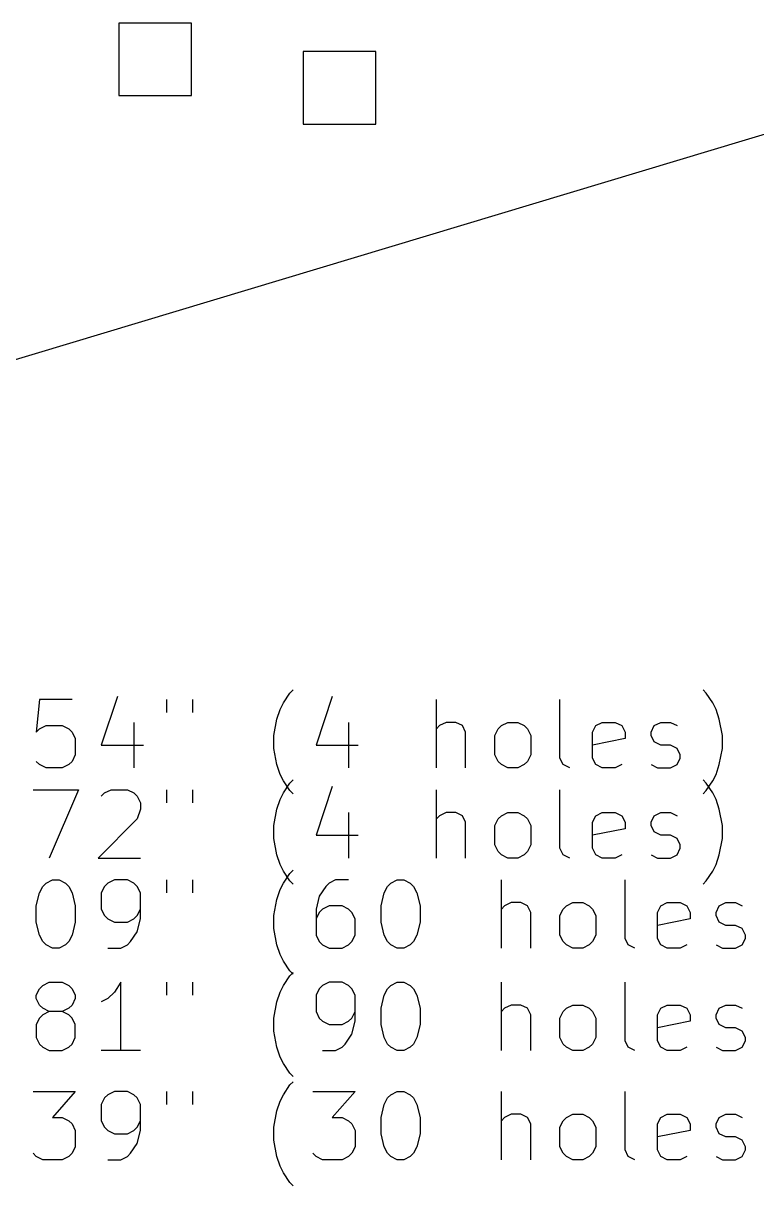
# Model space of a CAD drawing. Extents: x 80 to 226, y -166 to -35.
# Drawn here: x 109.87 to 131.34, y -166.26 to -132.21 of the extents above; entities that cross this region are included whole.
import ezdxf

# ---------------------------------------------------------------- set-up
doc = ezdxf.new("R2010")
doc.units = 0
doc.layers.add('BLACK', color=7, linetype='CONTINUOUS')

msp = doc.modelspace()

# ---------------------------------------------------------------- linework, layer by layer
at = {"layer": 'BLACK', "linetype": 'CONTINUOUS'}
for p, q in [((114.788671, -132.207351), (112.667331, -132.207351)), ((112.667331, -132.207351), (112.667331, -134.328691)), ((114.788671, -134.328691), (114.788671, -132.207351)), ((120.187702, -133.038292), (118.066362, -133.038292)), ((118.066362, -133.038292), (118.066362, -135.159632)), ((120.187702, -135.159632), (120.187702, -133.038292)), ((138.251328, -133.4495), (94.62, -146.5795)), ((112.667331, -134.328691), (114.788671, -134.328691)), ((118.066362, -135.159632), (120.187702, -135.159632)), ((117.484985, -152.117972), (117.675461, -151.832257)), ((117.675461, -151.832257), (117.7707, -151.737019)), ((129.865939, -151.832257), (129.770701, -151.737019)), ((130.056415, -152.117972), (129.865939, -151.832257)), ((110.342127, -152.022734), (110.246889, -152.975115)), ((111.294508, -152.022734), (110.342127, -152.022734)), ((112.627841, -151.927496), (112.151651, -153.356067)), ((114.056413, -152.022734), (114.056413, -152.403686)), ((114.818318, -152.022734), (114.818318, -152.403686)), ((117.389747, -152.308448), (117.484985, -152.117972)), ((118.913556, -151.927496), (118.437366, -153.356067)), ((121.961176, -154.022734), (121.961176, -152.022734)), ((125.580224, -153.737019), (125.580224, -152.022734)), ((130.151653, -152.308448), (130.056415, -152.117972)), ((117.294509, -152.594162), (117.389747, -152.308448)), ((130.246891, -152.594162), (130.151653, -152.308448)), ((110.246889, -152.975115), (110.342127, -152.879876)), ((110.342127, -152.879876), (110.532603, -152.784638)), ((110.532603, -152.784638), (111.008794, -152.784638)), ((111.008794, -152.784638), (111.19927, -152.879876)), ((111.19927, -152.879876), (111.294508, -152.975115)), ((113.104032, -152.6894), (113.104032, -154.022734)), ((117.199271, -153.070353), (117.294509, -152.594162)), ((119.389747, -152.6894), (119.389747, -154.022734)), ((122.056414, -152.784638), (121.961176, -152.879876)), ((122.24689, -152.6894), (122.056414, -152.784638)), ((122.532605, -152.6894), (122.24689, -152.6894)), ((122.723081, -152.784638), (122.532605, -152.6894)), ((122.818319, -152.975115), (122.723081, -152.784638)), ((123.675462, -153.070353), (123.7707, -152.879876)), ((123.7707, -152.879876), (123.865938, -152.784638)), ((123.865938, -152.784638), (124.056414, -152.6894)), ((124.056414, -152.6894), (124.342129, -152.6894)), ((124.342129, -152.6894), (124.532605, -152.784638)), ((124.532605, -152.784638), (124.627843, -152.879876)), ((124.627843, -152.879876), (124.723081, -153.070353)), ((126.532605, -152.975115), (126.627843, -152.784638)), ((126.627843, -152.784638), (126.818319, -152.6894)), ((126.818319, -152.6894), (127.199272, -152.6894)), ((127.199272, -152.6894), (127.389748, -152.784638)), ((127.389748, -152.784638), (127.484986, -152.975115)), ((128.246891, -152.975115), (128.342129, -152.784638)), ((128.342129, -152.784638), (128.532605, -152.6894)), ((128.532605, -152.6894), (128.818319, -152.6894)), ((128.818319, -152.6894), (129.008796, -152.784638)), ((130.342129, -153.070353), (130.246891, -152.594162)), ((111.294508, -152.975115), (111.389746, -153.165591)), ((111.389746, -153.165591), (111.389746, -153.641781)), ((117.199271, -153.451305), (117.199271, -153.070353)), ((122.818319, -154.022734), (122.818319, -152.975115)), ((123.675462, -153.641781), (123.675462, -153.070353)), ((124.723081, -153.070353), (124.723081, -153.641781)), ((126.532605, -153.737019), (126.532605, -152.975115)), ((127.484986, -153.165591), (126.532605, -153.356067)), ((127.484986, -152.975115), (127.484986, -153.165591)), ((128.246891, -153.070353), (128.246891, -152.975115)), ((128.342129, -153.260829), (128.246891, -153.070353)), ((130.342129, -153.451305), (130.342129, -153.070353)), ((112.151651, -153.356067), (113.389746, -153.356067)), ((117.294509, -153.927496), (117.199271, -153.451305)), ((118.437366, -153.356067), (119.675461, -153.356067)), ((128.532605, -153.356067), (128.342129, -153.260829)), ((128.818319, -153.356067), (128.532605, -153.356067)), ((129.008796, -153.451305), (128.818319, -153.356067)), ((129.104034, -153.641781), (129.008796, -153.451305)), ((130.246891, -153.927496), (130.342129, -153.451305)), ((110.342127, -153.927496), (110.246889, -153.832257)), ((110.532603, -154.022734), (110.342127, -153.927496)), ((111.19927, -153.927496), (111.008794, -154.022734)), ((111.294508, -153.832257), (111.19927, -153.927496)), ((111.389746, -153.641781), (111.294508, -153.832257)), ((117.389747, -154.21321), (117.294509, -153.927496)), ((123.7707, -153.832257), (123.675462, -153.641781)), ((123.865938, -153.927496), (123.7707, -153.832257)), ((124.056414, -154.022734), (123.865938, -153.927496)), ((124.532605, -153.927496), (124.342129, -154.022734)), ((124.627843, -153.832257), (124.532605, -153.927496)), ((124.723081, -153.641781), (124.627843, -153.832257)), ((125.675462, -153.927496), (125.580224, -153.737019)), ((125.865938, -154.022734), (125.675462, -153.927496)), ((126.627843, -153.927496), (126.532605, -153.737019)), ((126.818319, -154.022734), (126.627843, -153.927496)), ((127.389748, -153.927496), (127.199272, -154.022734)), ((128.246891, -153.927496), (128.437367, -154.022734)), ((128.818319, -154.022734), (129.008796, -153.927496)), ((129.008796, -153.927496), (129.104034, -153.737019)), ((129.104034, -153.737019), (129.104034, -153.641781)), ((130.151653, -154.21321), (130.246891, -153.927496)), ((111.008794, -154.022734), (110.532603, -154.022734)), ((117.484985, -154.403686), (117.389747, -154.21321)), ((124.342129, -154.022734), (124.056414, -154.022734)), ((127.199272, -154.022734), (126.818319, -154.022734)), ((128.437367, -154.022734), (128.818319, -154.022734)), ((130.056415, -154.403686), (130.151653, -154.21321)), ((117.675461, -154.6894), (117.484985, -154.403686)), ((117.484985, -154.757972), (117.675461, -154.472257)), ((117.675461, -154.472257), (117.7707, -154.377019)), ((118.913556, -154.567496), (118.437366, -155.996067)), ((129.865939, -154.472257), (129.770701, -154.377019)), ((129.865939, -154.6894), (130.056415, -154.403686)), ((130.056415, -154.757972), (129.865939, -154.472257)), ((110.151651, -154.662734), (111.484984, -154.662734)), ((111.484984, -154.662734), (110.627841, -156.662734)), ((112.151651, -154.85321), (112.246889, -154.757972)), ((112.246889, -154.757972), (112.437365, -154.662734)), ((112.437365, -154.662734), (112.913556, -154.662734)), ((112.913556, -154.662734), (113.104032, -154.757972)), ((113.104032, -154.757972), (113.19927, -154.85321)), ((113.19927, -154.85321), (113.294508, -155.043686)), ((114.056413, -154.662734), (114.056413, -155.043686)), ((114.818318, -154.662734), (114.818318, -155.043686)), ((117.294509, -155.234162), (117.389747, -154.948448)), ((117.389747, -154.948448), (117.484985, -154.757972)), ((117.7707, -154.784638), (117.675461, -154.6894)), ((121.961176, -156.662734), (121.961176, -154.662734)), ((125.580224, -156.377019), (125.580224, -154.662734)), ((129.770701, -154.784638), (129.865939, -154.6894)), ((130.151653, -154.948448), (130.056415, -154.757972)), ((130.246891, -155.234162), (130.151653, -154.948448)), ((113.294508, -155.234162), (113.19927, -155.519876)), ((113.294508, -155.043686), (113.294508, -155.234162)), ((117.199271, -155.710353), (117.294509, -155.234162)), ((130.342129, -155.710353), (130.246891, -155.234162)), ((113.19927, -155.519876), (112.056413, -156.662734)), ((119.389747, -155.3294), (119.389747, -156.662734)), ((122.056414, -155.424638), (121.961176, -155.519876)), ((122.24689, -155.3294), (122.056414, -155.424638)), ((122.532605, -155.3294), (122.24689, -155.3294)), ((122.723081, -155.424638), (122.532605, -155.3294)), ((122.818319, -155.615115), (122.723081, -155.424638)), ((122.818319, -156.662734), (122.818319, -155.615115)), ((123.675462, -155.710353), (123.7707, -155.519876)), ((123.7707, -155.519876), (123.865938, -155.424638)), ((123.865938, -155.424638), (124.056414, -155.3294)), ((124.056414, -155.3294), (124.342129, -155.3294)), ((124.342129, -155.3294), (124.532605, -155.424638)), ((124.532605, -155.424638), (124.627843, -155.519876)), ((124.627843, -155.519876), (124.723081, -155.710353)), ((126.532605, -155.615115), (126.627843, -155.424638)), ((126.532605, -156.377019), (126.532605, -155.615115)), ((126.627843, -155.424638), (126.818319, -155.3294)), ((126.818319, -155.3294), (127.199272, -155.3294)), ((127.199272, -155.3294), (127.389748, -155.424638)), ((127.389748, -155.424638), (127.484986, -155.615115)), ((127.484986, -155.615115), (127.484986, -155.805591)), ((128.246891, -155.615115), (128.342129, -155.424638)), ((128.246891, -155.710353), (128.246891, -155.615115)), ((128.342129, -155.424638), (128.532605, -155.3294)), ((128.532605, -155.3294), (128.818319, -155.3294)), ((128.818319, -155.3294), (129.008796, -155.424638)), ((117.199271, -156.091305), (117.199271, -155.710353)), ((123.675462, -156.281781), (123.675462, -155.710353)), ((124.723081, -155.710353), (124.723081, -156.281781)), ((127.484986, -155.805591), (126.532605, -155.996067)), ((128.342129, -155.900829), (128.246891, -155.710353)), ((128.532605, -155.996067), (128.342129, -155.900829)), ((130.342129, -156.091305), (130.342129, -155.710353)), ((117.294509, -156.567496), (117.199271, -156.091305)), ((118.437366, -155.996067), (119.675461, -155.996067)), ((123.7707, -156.472257), (123.675462, -156.281781)), ((124.723081, -156.281781), (124.627843, -156.472257)), ((128.818319, -155.996067), (128.532605, -155.996067)), ((129.008796, -156.091305), (128.818319, -155.996067)), ((129.104034, -156.281781), (129.008796, -156.091305)), ((129.104034, -156.377019), (129.104034, -156.281781)), ((130.246891, -156.567496), (130.342129, -156.091305)), ((112.056413, -156.662734), (113.294508, -156.662734)), ((117.389747, -156.85321), (117.294509, -156.567496)), ((123.865938, -156.567496), (123.7707, -156.472257)), ((124.056414, -156.662734), (123.865938, -156.567496)), ((124.342129, -156.662734), (124.056414, -156.662734)), ((124.532605, -156.567496), (124.342129, -156.662734)), ((124.627843, -156.472257), (124.532605, -156.567496)), ((125.675462, -156.567496), (125.580224, -156.377019)), ((125.865938, -156.662734), (125.675462, -156.567496)), ((126.627843, -156.567496), (126.532605, -156.377019)), ((126.818319, -156.662734), (126.627843, -156.567496)), ((127.199272, -156.662734), (126.818319, -156.662734)), ((127.389748, -156.567496), (127.199272, -156.662734)), ((128.246891, -156.567496), (128.437367, -156.662734)), ((128.437367, -156.662734), (128.818319, -156.662734)), ((128.818319, -156.662734), (129.008796, -156.567496)), ((129.008796, -156.567496), (129.104034, -156.377019)), ((130.151653, -156.85321), (130.246891, -156.567496)), ((117.484985, -157.043686), (117.389747, -156.85321)), ((130.056415, -157.043686), (130.151653, -156.85321)), ((110.532603, -157.397972), (110.723079, -157.302734)), ((110.723079, -157.302734), (110.913556, -157.302734)), ((110.913556, -157.302734), (111.104032, -157.397972)), ((112.532603, -157.302734), (112.342127, -157.397972)), ((112.913556, -157.302734), (112.532603, -157.302734)), ((113.104032, -157.397972), (112.913556, -157.302734)), ((114.056413, -157.302734), (114.056413, -157.683686)), ((114.818318, -157.302734), (114.818318, -157.683686)), ((117.675461, -157.3294), (117.484985, -157.043686)), ((117.484985, -157.397972), (117.675461, -157.112257)), ((117.675461, -157.112257), (117.7707, -157.017019)), ((117.7707, -157.424638), (117.675461, -157.3294)), ((119.008794, -157.302734), (118.818318, -157.397972)), ((119.389747, -157.302734), (119.008794, -157.302734)), ((120.627842, -157.397972), (120.818318, -157.302734)), ((120.818318, -157.302734), (121.008795, -157.302734)), ((121.008795, -157.302734), (121.199271, -157.397972)), ((123.865938, -159.302734), (123.865938, -157.302734)), ((127.484986, -159.017019), (127.484986, -157.302734)), ((129.770701, -157.424638), (129.865939, -157.3294)), ((129.865939, -157.3294), (130.056415, -157.043686)), ((110.246889, -158.064638), (110.342127, -157.683686)), ((110.342127, -157.683686), (110.437365, -157.49321)), ((110.437365, -157.49321), (110.532603, -157.397972)), ((111.104032, -157.397972), (111.19927, -157.49321)), ((111.19927, -157.49321), (111.294508, -157.683686)), ((111.294508, -157.683686), (111.389746, -158.064638)), ((112.246889, -157.49321), (112.151651, -157.683686)), ((112.151651, -157.683686), (112.151651, -158.159876)), ((112.342127, -157.397972), (112.246889, -157.49321)), ((113.19927, -157.49321), (113.104032, -157.397972)), ((113.294508, -157.683686), (113.19927, -157.49321)), ((113.294508, -158.445591), (113.294508, -157.683686)), ((117.294509, -157.874162), (117.389747, -157.588448)), ((117.389747, -157.588448), (117.484985, -157.397972)), ((118.72308, -157.49321), (118.532604, -157.778924)), ((118.818318, -157.397972), (118.72308, -157.49321)), ((120.342128, -158.064638), (120.437366, -157.683686)), ((120.437366, -157.683686), (120.532604, -157.49321)), ((120.532604, -157.49321), (120.627842, -157.397972)), ((121.199271, -157.397972), (121.294509, -157.49321)), ((121.294509, -157.49321), (121.389747, -157.683686)), ((121.389747, -157.683686), (121.484985, -158.064638)), ((117.199271, -158.350353), (117.294509, -157.874162)), ((118.532604, -157.778924), (118.437366, -158.159876)), ((124.151652, -157.9694), (123.961176, -158.064638)), ((124.437367, -157.9694), (124.151652, -157.9694)), ((124.627843, -158.064638), (124.437367, -157.9694)), ((125.7707, -158.064638), (125.961176, -157.9694)), ((125.961176, -157.9694), (126.246891, -157.9694)), ((126.246891, -157.9694), (126.437367, -158.064638)), ((128.532605, -158.064638), (128.723081, -157.9694)), ((128.723081, -157.9694), (129.104034, -157.9694)), ((129.104034, -157.9694), (129.29451, -158.064638)), ((130.246891, -158.064638), (130.437367, -157.9694)), ((130.437367, -157.9694), (130.723081, -157.9694)), ((130.723081, -157.9694), (130.913558, -158.064638)), ((110.246889, -158.540829), (110.246889, -158.064638)), ((111.389746, -158.064638), (111.389746, -158.540829)), ((112.151651, -158.159876), (112.246889, -158.350353)), ((112.246889, -158.350353), (112.342127, -158.445591)), ((113.104032, -158.445591), (113.19927, -158.350353)), ((113.19927, -158.350353), (113.294508, -158.159876)), ((117.199271, -158.731305), (117.199271, -158.350353)), ((118.437366, -158.159876), (118.437366, -158.921781)), ((118.532604, -158.255115), (118.437366, -158.445591)), ((118.627842, -158.159876), (118.532604, -158.255115)), ((118.818318, -158.064638), (118.627842, -158.159876)), ((119.199271, -158.064638), (118.818318, -158.064638)), ((119.389747, -158.159876), (119.199271, -158.064638)), ((119.484985, -158.255115), (119.389747, -158.159876)), ((119.580223, -158.445591), (119.484985, -158.255115)), ((120.342128, -158.540829), (120.342128, -158.064638)), ((121.484985, -158.064638), (121.484985, -158.540829)), ((123.961176, -158.064638), (123.865938, -158.159876)), ((124.723081, -158.255115), (124.627843, -158.064638)), ((124.723081, -159.302734), (124.723081, -158.255115)), ((125.580224, -158.350353), (125.675462, -158.159876)), ((125.580224, -158.921781), (125.580224, -158.350353)), ((125.675462, -158.159876), (125.7707, -158.064638)), ((126.437367, -158.064638), (126.532605, -158.159876)), ((126.532605, -158.159876), (126.627843, -158.350353)), ((126.627843, -158.350353), (126.627843, -158.921781)), ((128.437367, -158.255115), (128.532605, -158.064638)), ((128.437367, -159.017019), (128.437367, -158.255115)), ((129.29451, -158.064638), (129.389748, -158.255115)), ((129.389748, -158.255115), (129.389748, -158.445591)), ((130.151653, -158.255115), (130.246891, -158.064638)), ((130.151653, -158.350353), (130.151653, -158.255115)), ((130.246891, -158.540829), (130.151653, -158.350353)), ((110.342127, -158.921781), (110.246889, -158.540829)), ((111.389746, -158.540829), (111.294508, -158.921781)), ((112.342127, -158.445591), (112.532603, -158.540829)), ((112.532603, -158.540829), (112.913556, -158.540829)), ((112.913556, -158.540829), (113.104032, -158.445591)), ((113.19927, -158.826543), (113.294508, -158.445591)), ((119.580223, -158.921781), (119.580223, -158.445591)), ((120.437366, -158.921781), (120.342128, -158.540829)), ((121.484985, -158.540829), (121.389747, -158.921781)), ((129.389748, -158.445591), (128.437367, -158.636067)), ((130.437367, -158.636067), (130.246891, -158.540829)), ((130.723081, -158.636067), (130.437367, -158.636067)), ((130.913558, -158.731305), (130.723081, -158.636067)), ((110.437365, -159.112257), (110.342127, -158.921781)), ((111.294508, -158.921781), (111.19927, -159.112257)), ((113.008794, -159.112257), (113.19927, -158.826543)), ((117.294509, -159.207496), (117.199271, -158.731305)), ((118.437366, -158.921781), (118.532604, -159.112257)), ((119.484985, -159.112257), (119.580223, -158.921781)), ((120.532604, -159.112257), (120.437366, -158.921781)), ((121.389747, -158.921781), (121.294509, -159.112257)), ((125.675462, -159.112257), (125.580224, -158.921781)), ((126.627843, -158.921781), (126.532605, -159.112257)), ((127.580224, -159.207496), (127.484986, -159.017019)), ((128.532605, -159.207496), (128.437367, -159.017019)), ((131.008796, -158.921781), (130.913558, -158.731305)), ((130.913558, -159.207496), (131.008796, -159.017019)), ((131.008796, -159.017019), (131.008796, -158.921781)), ((110.532603, -159.207496), (110.437365, -159.112257)), ((110.723079, -159.302734), (110.532603, -159.207496)), ((110.913556, -159.302734), (110.723079, -159.302734)), ((111.104032, -159.207496), (110.913556, -159.302734)), ((111.19927, -159.112257), (111.104032, -159.207496)), ((112.342127, -159.302734), (112.723079, -159.302734)), ((112.723079, -159.302734), (112.913556, -159.207496)), ((112.913556, -159.207496), (113.008794, -159.112257)), ((117.389747, -159.49321), (117.294509, -159.207496)), ((118.532604, -159.112257), (118.627842, -159.207496)), ((118.627842, -159.207496), (118.818318, -159.302734)), ((118.818318, -159.302734), (119.199271, -159.302734)), ((119.199271, -159.302734), (119.389747, -159.207496)), ((119.389747, -159.207496), (119.484985, -159.112257)), ((120.627842, -159.207496), (120.532604, -159.112257)), ((120.818318, -159.302734), (120.627842, -159.207496)), ((121.008795, -159.302734), (120.818318, -159.302734)), ((121.199271, -159.207496), (121.008795, -159.302734)), ((121.294509, -159.112257), (121.199271, -159.207496)), ((125.7707, -159.207496), (125.675462, -159.112257)), ((125.961176, -159.302734), (125.7707, -159.207496)), ((126.246891, -159.302734), (125.961176, -159.302734)), ((126.437367, -159.207496), (126.246891, -159.302734)), ((126.532605, -159.112257), (126.437367, -159.207496)), ((127.7707, -159.302734), (127.580224, -159.207496)), ((128.723081, -159.302734), (128.532605, -159.207496)), ((129.104034, -159.302734), (128.723081, -159.302734)), ((129.29451, -159.207496), (129.104034, -159.302734)), ((130.151653, -159.207496), (130.342129, -159.302734)), ((130.342129, -159.302734), (130.723081, -159.302734)), ((130.723081, -159.302734), (130.913558, -159.207496)), ((117.484985, -159.683686), (117.389747, -159.49321)), ((117.675461, -159.9694), (117.484985, -159.683686)), ((117.7707, -160.064638), (117.675461, -159.9694)), ((117.675461, -160.112257), (117.7707, -160.017019)), ((110.342127, -160.49321), (110.437365, -160.397972)), ((110.437365, -160.397972), (110.627841, -160.302734)), ((110.627841, -160.302734), (111.008794, -160.302734)), ((111.008794, -160.302734), (111.19927, -160.397972)), ((111.19927, -160.397972), (111.294508, -160.49321)), ((112.723079, -160.302734), (112.532603, -160.588448)), ((112.723079, -162.302734), (112.723079, -160.302734)), ((114.056413, -160.302734), (114.056413, -160.683686)), ((114.818318, -160.302734), (114.818318, -160.683686)), ((117.389747, -160.588448), (117.484985, -160.397972)), ((117.484985, -160.397972), (117.675461, -160.112257)), ((118.627842, -160.397972), (118.532604, -160.49321)), ((118.818318, -160.302734), (118.627842, -160.397972)), ((119.199271, -160.302734), (118.818318, -160.302734)), ((119.389747, -160.397972), (119.199271, -160.302734)), ((119.484985, -160.49321), (119.389747, -160.397972)), ((120.532604, -160.49321), (120.627842, -160.397972)), ((120.627842, -160.397972), (120.818318, -160.302734)), ((120.818318, -160.302734), (121.008795, -160.302734)), ((121.008795, -160.302734), (121.199271, -160.397972)), ((121.199271, -160.397972), (121.294509, -160.49321)), ((123.865938, -162.302734), (123.865938, -160.302734)), ((127.484986, -162.017019), (127.484986, -160.302734)), ((110.246889, -160.683686), (110.342127, -160.49321)), ((110.246889, -160.778924), (110.246889, -160.683686)), ((111.294508, -160.49321), (111.389746, -160.683686)), ((111.389746, -160.683686), (111.389746, -160.778924)), ((112.532603, -160.588448), (112.342127, -160.778924)), ((117.294509, -160.874162), (117.389747, -160.588448)), ((118.532604, -160.49321), (118.437366, -160.683686)), ((118.437366, -160.683686), (118.437366, -161.159876)), ((119.580223, -160.683686), (119.484985, -160.49321)), ((119.580223, -161.445591), (119.580223, -160.683686)), ((120.342128, -161.064638), (120.437366, -160.683686)), ((120.437366, -160.683686), (120.532604, -160.49321)), ((121.294509, -160.49321), (121.389747, -160.683686)), ((121.389747, -160.683686), (121.484985, -161.064638)), ((110.342127, -160.9694), (110.246889, -160.778924)), ((110.437365, -161.064638), (110.342127, -160.9694)), ((110.627841, -161.159876), (110.437365, -161.064638)), ((111.19927, -161.064638), (111.008794, -161.159876)), ((111.294508, -160.9694), (111.19927, -161.064638)), ((111.389746, -160.778924), (111.294508, -160.9694)), ((112.342127, -160.778924), (112.151651, -160.874162)), ((117.199271, -161.350353), (117.294509, -160.874162)), ((120.342128, -161.540829), (120.342128, -161.064638)), ((121.484985, -161.064638), (121.484985, -161.540829)), ((123.961176, -161.064638), (123.865938, -161.159876)), ((124.151652, -160.9694), (123.961176, -161.064638)), ((124.437367, -160.9694), (124.151652, -160.9694)), ((124.627843, -161.064638), (124.437367, -160.9694)), ((124.723081, -161.255115), (124.627843, -161.064638)), ((125.675462, -161.159876), (125.7707, -161.064638)), ((125.7707, -161.064638), (125.961176, -160.9694)), ((125.961176, -160.9694), (126.246891, -160.9694)), ((126.246891, -160.9694), (126.437367, -161.064638)), ((126.437367, -161.064638), (126.532605, -161.159876)), ((128.437367, -161.255115), (128.532605, -161.064638)), ((128.532605, -161.064638), (128.723081, -160.9694)), ((128.723081, -160.9694), (129.104034, -160.9694)), ((129.104034, -160.9694), (129.29451, -161.064638)), ((129.29451, -161.064638), (129.389748, -161.255115)), ((130.151653, -161.255115), (130.246891, -161.064638)), ((130.246891, -161.064638), (130.437367, -160.9694)), ((130.437367, -160.9694), (130.723081, -160.9694)), ((130.723081, -160.9694), (130.913558, -161.064638)), ((110.342127, -161.350353), (110.246889, -161.540829)), ((110.437365, -161.255115), (110.342127, -161.350353)), ((110.627841, -161.159876), (110.437365, -161.255115)), ((111.008794, -161.159876), (110.627841, -161.159876)), ((111.19927, -161.255115), (111.008794, -161.159876)), ((111.294508, -161.350353), (111.19927, -161.255115)), ((111.389746, -161.540829), (111.294508, -161.350353)), ((117.199271, -161.731305), (117.199271, -161.350353)), ((118.437366, -161.159876), (118.532604, -161.350353)), ((118.532604, -161.350353), (118.627842, -161.445591)), ((119.389747, -161.445591), (119.484985, -161.350353)), ((119.484985, -161.350353), (119.580223, -161.159876)), ((124.723081, -162.302734), (124.723081, -161.255115)), ((125.580224, -161.350353), (125.675462, -161.159876)), ((125.580224, -161.921781), (125.580224, -161.350353)), ((126.532605, -161.159876), (126.627843, -161.350353)), ((126.627843, -161.350353), (126.627843, -161.921781)), ((128.437367, -162.017019), (128.437367, -161.255115)), ((129.389748, -161.255115), (129.389748, -161.445591)), ((130.151653, -161.350353), (130.151653, -161.255115)), ((130.246891, -161.540829), (130.151653, -161.350353)), ((110.246889, -161.540829), (110.246889, -161.921781)), ((111.389746, -161.921781), (111.389746, -161.540829)), ((117.294509, -162.207496), (117.199271, -161.731305)), ((118.627842, -161.445591), (118.818318, -161.540829)), ((118.818318, -161.540829), (119.199271, -161.540829)), ((119.199271, -161.540829), (119.389747, -161.445591)), ((119.484985, -161.826543), (119.580223, -161.445591)), ((120.437366, -161.921781), (120.342128, -161.540829)), ((121.484985, -161.540829), (121.389747, -161.921781)), ((129.389748, -161.445591), (128.437367, -161.636067)), ((130.437367, -161.636067), (130.246891, -161.540829)), ((130.723081, -161.636067), (130.437367, -161.636067)), ((130.913558, -161.731305), (130.723081, -161.636067)), ((131.008796, -161.921781), (130.913558, -161.731305)), ((110.246889, -161.921781), (110.342127, -162.112257)), ((110.342127, -162.112257), (110.437365, -162.207496)), ((111.19927, -162.207496), (111.294508, -162.112257)), ((111.294508, -162.112257), (111.389746, -161.921781)), ((119.199271, -162.207496), (119.294509, -162.112257)), ((119.294509, -162.112257), (119.484985, -161.826543)), ((120.532604, -162.112257), (120.437366, -161.921781)), ((120.627842, -162.207496), (120.532604, -162.112257)), ((121.294509, -162.112257), (121.199271, -162.207496)), ((121.389747, -161.921781), (121.294509, -162.112257)), ((125.675462, -162.112257), (125.580224, -161.921781)), ((125.7707, -162.207496), (125.675462, -162.112257)), ((126.532605, -162.112257), (126.437367, -162.207496)), ((126.627843, -161.921781), (126.532605, -162.112257)), ((127.580224, -162.207496), (127.484986, -162.017019)), ((128.532605, -162.207496), (128.437367, -162.017019)), ((130.913558, -162.207496), (131.008796, -162.017019)), ((131.008796, -162.017019), (131.008796, -161.921781)), ((110.437365, -162.207496), (110.627841, -162.302734)), ((110.627841, -162.302734), (111.008794, -162.302734)), ((111.008794, -162.302734), (111.19927, -162.207496)), ((113.294508, -162.302734), (112.151651, -162.302734)), ((117.389747, -162.49321), (117.294509, -162.207496)), ((118.627842, -162.302734), (119.008794, -162.302734)), ((119.008794, -162.302734), (119.199271, -162.207496)), ((120.818318, -162.302734), (120.627842, -162.207496)), ((121.008795, -162.302734), (120.818318, -162.302734)), ((121.199271, -162.207496), (121.008795, -162.302734)), ((125.961176, -162.302734), (125.7707, -162.207496)), ((126.246891, -162.302734), (125.961176, -162.302734)), ((126.437367, -162.207496), (126.246891, -162.302734)), ((127.7707, -162.302734), (127.580224, -162.207496)), ((128.723081, -162.302734), (128.532605, -162.207496)), ((129.104034, -162.302734), (128.723081, -162.302734)), ((129.29451, -162.207496), (129.104034, -162.302734)), ((130.151653, -162.207496), (130.342129, -162.302734)), ((130.342129, -162.302734), (130.723081, -162.302734)), ((130.723081, -162.302734), (130.913558, -162.207496)), ((117.484985, -162.683686), (117.389747, -162.49321)), ((117.675461, -162.9694), (117.484985, -162.683686)), ((117.7707, -163.064638), (117.675461, -162.9694)), ((117.484985, -163.597972), (117.675461, -163.312257)), ((117.675461, -163.312257), (117.7707, -163.217019)), ((110.151651, -163.502734), (111.389746, -163.502734)), ((111.389746, -163.502734), (110.723079, -164.264638)), ((112.246889, -163.69321), (112.151651, -163.883686)), ((112.342127, -163.597972), (112.246889, -163.69321)), ((112.532603, -163.502734), (112.342127, -163.597972)), ((112.913556, -163.502734), (112.532603, -163.502734)), ((113.104032, -163.597972), (112.913556, -163.502734)), ((113.19927, -163.69321), (113.104032, -163.597972)), ((113.294508, -163.883686), (113.19927, -163.69321)), ((114.056413, -163.502734), (114.056413, -163.883686)), ((114.818318, -163.502734), (114.818318, -163.883686)), ((117.294509, -164.074162), (117.389747, -163.788448)), ((117.389747, -163.788448), (117.484985, -163.597972)), ((118.342128, -163.502734), (119.580223, -163.502734)), ((119.580223, -163.502734), (118.913556, -164.264638)), ((120.437366, -163.883686), (120.532604, -163.69321)), ((120.532604, -163.69321), (120.627842, -163.597972)), ((120.627842, -163.597972), (120.818318, -163.502734)), ((120.818318, -163.502734), (121.008795, -163.502734)), ((121.008795, -163.502734), (121.199271, -163.597972)), ((121.199271, -163.597972), (121.294509, -163.69321)), ((121.294509, -163.69321), (121.389747, -163.883686)), ((123.865938, -165.502734), (123.865938, -163.502734)), ((127.484986, -165.217019), (127.484986, -163.502734)), ((112.151651, -163.883686), (112.151651, -164.359876)), ((113.294508, -164.645591), (113.294508, -163.883686)), ((117.199271, -164.550353), (117.294509, -164.074162)), ((120.342128, -164.264638), (120.437366, -163.883686)), ((121.389747, -163.883686), (121.484985, -164.264638)), ((110.723079, -164.264638), (111.008794, -164.264638)), ((111.008794, -164.264638), (111.19927, -164.359876)), ((111.19927, -164.359876), (111.294508, -164.455115)), ((111.294508, -164.455115), (111.389746, -164.645591)), ((112.151651, -164.359876), (112.246889, -164.550353)), ((113.19927, -164.550353), (113.294508, -164.359876)), ((118.913556, -164.264638), (119.199271, -164.264638)), ((119.199271, -164.264638), (119.389747, -164.359876)), ((119.389747, -164.359876), (119.484985, -164.455115)), ((119.484985, -164.455115), (119.580223, -164.645591)), ((120.342128, -164.740829), (120.342128, -164.264638)), ((121.484985, -164.264638), (121.484985, -164.740829)), ((123.961176, -164.264638), (123.865938, -164.359876)), ((124.151652, -164.1694), (123.961176, -164.264638)), ((124.437367, -164.1694), (124.151652, -164.1694)), ((124.627843, -164.264638), (124.437367, -164.1694)), ((124.723081, -164.455115), (124.627843, -164.264638)), ((124.723081, -165.502734), (124.723081, -164.455115)), ((125.580224, -164.550353), (125.675462, -164.359876)), ((125.675462, -164.359876), (125.7707, -164.264638)), ((125.7707, -164.264638), (125.961176, -164.1694)), ((125.961176, -164.1694), (126.246891, -164.1694)), ((126.246891, -164.1694), (126.437367, -164.264638)), ((126.437367, -164.264638), (126.532605, -164.359876)), ((126.532605, -164.359876), (126.627843, -164.550353)), ((128.437367, -164.455115), (128.532605, -164.264638)), ((128.437367, -165.217019), (128.437367, -164.455115)), ((128.532605, -164.264638), (128.723081, -164.1694)), ((128.723081, -164.1694), (129.104034, -164.1694)), ((129.104034, -164.1694), (129.29451, -164.264638)), ((129.29451, -164.264638), (129.389748, -164.455115)), ((129.389748, -164.455115), (129.389748, -164.645591)), ((130.151653, -164.455115), (130.246891, -164.264638)), ((130.151653, -164.550353), (130.151653, -164.455115)), ((130.246891, -164.264638), (130.437367, -164.1694)), ((130.437367, -164.1694), (130.723081, -164.1694)), ((130.723081, -164.1694), (130.913558, -164.264638)), ((111.389746, -164.645591), (111.389746, -165.121781)), ((112.246889, -164.550353), (112.342127, -164.645591)), ((112.342127, -164.645591), (112.532603, -164.740829)), ((112.532603, -164.740829), (112.913556, -164.740829)), ((112.913556, -164.740829), (113.104032, -164.645591)), ((113.104032, -164.645591), (113.19927, -164.550353)), ((113.19927, -165.026543), (113.294508, -164.645591)), ((117.199271, -164.931305), (117.199271, -164.550353)), ((119.580223, -164.645591), (119.580223, -165.121781)), ((120.437366, -165.121781), (120.342128, -164.740829)), ((121.484985, -164.740829), (121.389747, -165.121781)), ((125.580224, -165.121781), (125.580224, -164.550353)), ((126.627843, -164.550353), (126.627843, -165.121781)), ((129.389748, -164.645591), (128.437367, -164.836067)), ((130.246891, -164.740829), (130.151653, -164.550353)), ((130.437367, -164.836067), (130.246891, -164.740829)), ((130.723081, -164.836067), (130.437367, -164.836067)), ((130.913558, -164.931305), (130.723081, -164.836067)), ((111.389746, -165.121781), (111.294508, -165.312257)), ((113.008794, -165.312257), (113.19927, -165.026543)), ((117.294509, -165.407496), (117.199271, -164.931305)), ((119.580223, -165.121781), (119.484985, -165.312257)), ((120.532604, -165.312257), (120.437366, -165.121781)), ((121.389747, -165.121781), (121.294509, -165.312257)), ((125.675462, -165.312257), (125.580224, -165.121781)), ((126.627843, -165.121781), (126.532605, -165.312257)), ((131.008796, -165.121781), (130.913558, -164.931305)), ((131.008796, -165.217019), (131.008796, -165.121781)), ((110.246889, -165.407496), (110.151651, -165.312257)), ((110.437365, -165.502734), (110.246889, -165.407496)), ((111.008794, -165.502734), (110.437365, -165.502734)), ((111.19927, -165.407496), (111.008794, -165.502734)), ((111.294508, -165.312257), (111.19927, -165.407496)), ((112.342127, -165.502734), (112.723079, -165.502734)), ((112.723079, -165.502734), (112.913556, -165.407496)), ((112.913556, -165.407496), (113.008794, -165.312257)), ((117.389747, -165.69321), (117.294509, -165.407496)), ((118.437366, -165.407496), (118.342128, -165.312257)), ((118.627842, -165.502734), (118.437366, -165.407496)), ((119.199271, -165.502734), (118.627842, -165.502734)), ((119.389747, -165.407496), (119.199271, -165.502734)), ((119.484985, -165.312257), (119.389747, -165.407496)), ((120.627842, -165.407496), (120.532604, -165.312257)), ((120.818318, -165.502734), (120.627842, -165.407496)), ((121.008795, -165.502734), (120.818318, -165.502734)), ((121.199271, -165.407496), (121.008795, -165.502734)), ((121.294509, -165.312257), (121.199271, -165.407496)), ((125.7707, -165.407496), (125.675462, -165.312257)), ((125.961176, -165.502734), (125.7707, -165.407496)), ((126.246891, -165.502734), (125.961176, -165.502734)), ((126.437367, -165.407496), (126.246891, -165.502734)), ((126.532605, -165.312257), (126.437367, -165.407496)), ((127.580224, -165.407496), (127.484986, -165.217019)), ((127.7707, -165.502734), (127.580224, -165.407496)), ((128.532605, -165.407496), (128.437367, -165.217019)), ((128.723081, -165.502734), (128.532605, -165.407496)), ((129.104034, -165.502734), (128.723081, -165.502734)), ((129.29451, -165.407496), (129.104034, -165.502734)), ((130.151653, -165.407496), (130.342129, -165.502734)), ((130.342129, -165.502734), (130.723081, -165.502734)), ((130.723081, -165.502734), (130.913558, -165.407496)), ((130.913558, -165.407496), (131.008796, -165.217019)), ((117.484985, -165.883686), (117.389747, -165.69321)), ((117.675461, -166.1694), (117.484985, -165.883686)), ((117.7707, -166.264638), (117.675461, -166.1694))]:
    msp.add_line(p, q, dxfattribs=at)

doc.saveas('drawing.dxf')
